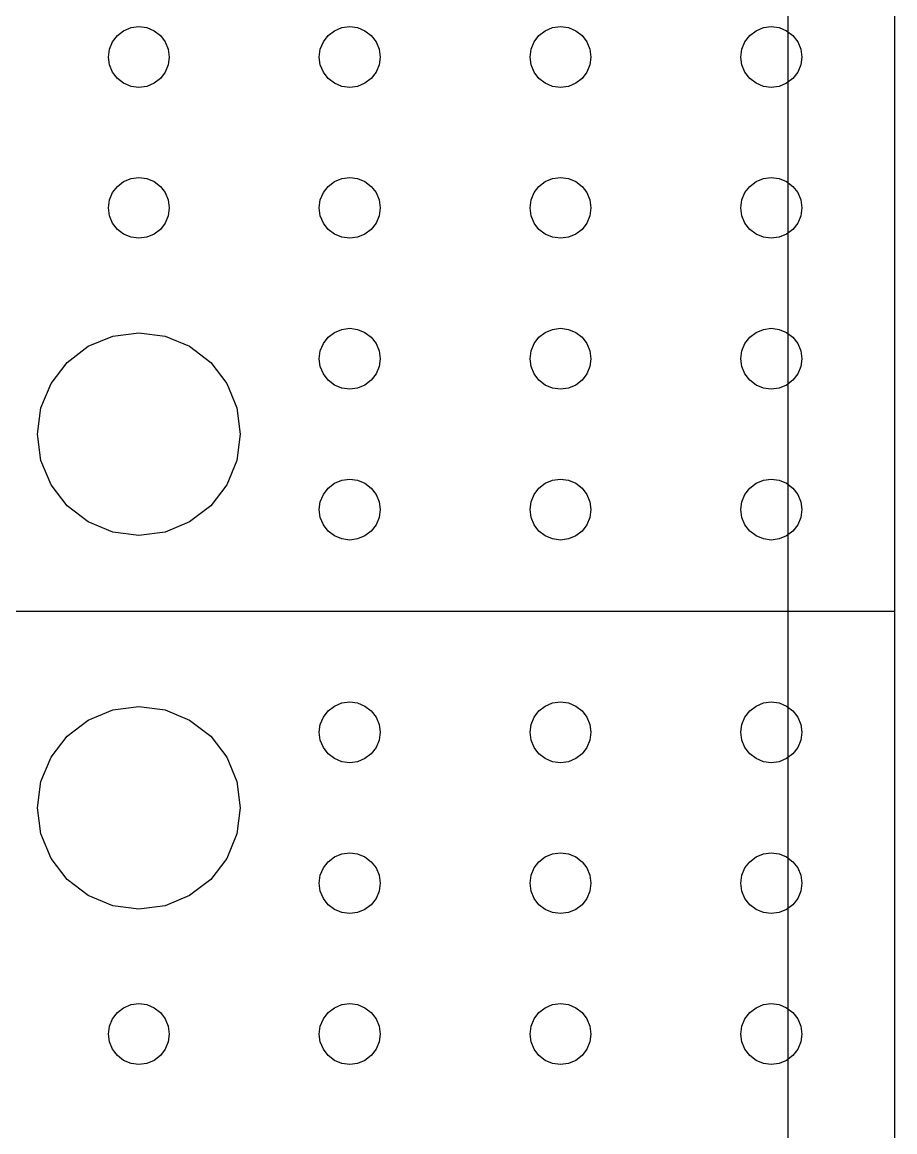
# Model space of a CAD drawing. Header units: millimetres. Extents: x 2562 to 7288, y 778 to 5635.
# Drawn here: x 5875.25 to 5883.85, y 1699.49 to 1710.43 of the extents above; entities that cross this region are included whole.
import ezdxf

# ---------------------------------------------------------------- set-up
doc = ezdxf.new("R2010")
doc.units = ezdxf.units.MM
doc.layers.add('0-gnl-gor3', color=252, linetype='Continuous')
doc.layers.add('2-tef-sabit', color=251, linetype='Continuous')

# ---------------------------------------------------------------- blocks, each defined once
blk = doc.blocks.new('ice well')
at = {"layer": '0-gnl-gor3'}
for p, q in [((62918.93, 6393.76), (62918.93, 6543.76)), ((62894.55, 6476.96), (62896.97, 6477.96)), ((62896.97, 6477.96), (62899.55, 6478.3)), ((62899.55, 6478.3), (62902.14, 6477.96)), ((62902.14, 6477.96), (62904.55, 6476.96)), ((62931.41, 6476.96), (62933.83, 6477.96)), ((62933.83, 6477.96), (62936.41, 6478.3)), ((62936.41, 6478.3), (62939, 6477.96)), ((62939, 6477.96), (62941.41, 6476.96)), ((62892.48, 6475.37), (62894.55, 6476.96)), ((62904.55, 6476.96), (62906.62, 6475.37)), ((62929.34, 6475.37), (62931.41, 6476.96)), ((62941.41, 6476.96), (62943.49, 6475.37)), ((62890.89, 6473.3), (62892.48, 6475.37)), ((62906.62, 6475.37), (62908.21, 6473.3)), ((62927.75, 6473.3), (62929.34, 6475.37)), ((62943.49, 6475.37), (62945.08, 6473.3)), ((62889.89, 6470.88), (62890.89, 6473.3)), ((62908.21, 6473.3), (62909.21, 6470.88)), ((62926.76, 6470.88), (62927.75, 6473.3)), ((62945.08, 6473.3), (62946.07, 6470.88)), ((62875.73, 6470.89), (62876.45, 6471.19)), ((62876.45, 6471.19), (62877.23, 6471.3)), ((62877.23, 6471.3), (62878, 6471.19)), ((62878, 6471.19), (62878.73, 6470.89)), ((62957.24, 6470.89), (62957.96, 6471.19)), ((62957.96, 6471.19), (62958.74, 6471.3)), ((62958.74, 6471.3), (62959.52, 6471.19)), ((62959.52, 6471.19), (62960.24, 6470.89)), ((62972.12, 6470.89), (62972.85, 6471.19)), ((62972.85, 6471.19), (62973.62, 6471.3)), ((62973.62, 6471.3), (62974.4, 6471.19)), ((62974.4, 6471.19), (62975.12, 6470.89)), ((62874.63, 6469.8), (62875.11, 6470.42)), ((62875.11, 6470.42), (62875.73, 6470.89)), ((62878.73, 6470.89), (62879.35, 6470.42)), ((62879.35, 6470.42), (62879.83, 6469.8)), ((62889.55, 6468.3), (62889.89, 6470.88)), ((62909.21, 6470.88), (62909.55, 6468.3)), ((62926.41, 6468.3), (62926.76, 6470.88)), ((62946.07, 6470.88), (62946.41, 6468.3)), ((62956.14, 6469.8), (62956.62, 6470.42)), ((62956.62, 6470.42), (62957.24, 6470.89)), ((62960.24, 6470.89), (62960.86, 6470.42)), ((62960.86, 6470.42), (62961.34, 6469.8)), ((62971.03, 6469.8), (62971.5, 6470.42)), ((62971.5, 6470.42), (62972.12, 6470.89)), ((62975.12, 6470.89), (62975.74, 6470.42)), ((62975.74, 6470.42), (62976.22, 6469.8)), ((62874.23, 6468.3), (62874.33, 6469.07)), ((62874.33, 6469.07), (62874.63, 6469.8)), ((62879.83, 6469.8), (62880.13, 6469.07)), ((62880.13, 6469.07), (62880.23, 6468.3)), ((62955.74, 6468.3), (62955.84, 6469.07)), ((62955.84, 6469.07), (62956.14, 6469.8)), ((62961.34, 6469.8), (62961.64, 6469.07)), ((62961.64, 6469.07), (62961.74, 6468.3)), ((62970.62, 6468.3), (62970.73, 6469.07)), ((62970.73, 6469.07), (62971.03, 6469.8)), ((62976.22, 6469.8), (62976.52, 6469.07)), ((62976.52, 6469.07), (62976.62, 6468.3)), ((62874.33, 6467.52), (62874.23, 6468.3)), ((62880.23, 6468.3), (62880.13, 6467.52)), ((62889.89, 6465.71), (62889.55, 6468.3)), ((62909.55, 6468.3), (62909.21, 6465.71)), ((62926.76, 6465.71), (62926.41, 6468.3)), ((62946.41, 6468.3), (62946.07, 6465.71)), ((62955.84, 6467.52), (62955.74, 6468.3)), ((62961.74, 6468.3), (62961.64, 6467.52)), ((62970.73, 6467.52), (62970.62, 6468.3)), ((62976.62, 6468.3), (62976.52, 6467.52)), ((62874.63, 6466.8), (62874.33, 6467.52)), ((62875.11, 6466.17), (62874.63, 6466.8)), ((62879.83, 6466.8), (62879.35, 6466.17)), ((62880.13, 6467.52), (62879.83, 6466.8)), ((62956.14, 6466.8), (62955.84, 6467.52)), ((62956.62, 6466.17), (62956.14, 6466.8)), ((62961.34, 6466.8), (62960.86, 6466.17)), ((62961.64, 6467.52), (62961.34, 6466.8)), ((62971.03, 6466.8), (62970.73, 6467.52)), ((62971.5, 6466.17), (62971.03, 6466.8)), ((62976.22, 6466.8), (62975.74, 6466.17)), ((62976.52, 6467.52), (62976.22, 6466.8)), ((62875.73, 6465.7), (62875.11, 6466.17)), ((62876.45, 6465.4), (62875.73, 6465.7)), ((62878.73, 6465.7), (62878, 6465.4)), ((62879.35, 6466.17), (62878.73, 6465.7)), ((62890.89, 6463.3), (62889.89, 6465.71)), ((62909.21, 6465.71), (62908.21, 6463.3)), ((62927.75, 6463.3), (62926.76, 6465.71)), ((62946.07, 6465.71), (62945.08, 6463.3)), ((62957.24, 6465.7), (62956.62, 6466.17)), ((62957.96, 6465.4), (62957.24, 6465.7)), ((62960.24, 6465.7), (62959.52, 6465.4)), ((62960.86, 6466.17), (62960.24, 6465.7)), ((62972.12, 6465.7), (62971.5, 6466.17)), ((62972.85, 6465.4), (62972.12, 6465.7)), ((62975.12, 6465.7), (62974.4, 6465.4)), ((62975.74, 6466.17), (62975.12, 6465.7)), ((62877.23, 6465.3), (62876.45, 6465.4)), ((62878, 6465.4), (62877.23, 6465.3)), ((62958.74, 6465.3), (62957.96, 6465.4)), ((62959.52, 6465.4), (62958.74, 6465.3)), ((62973.62, 6465.3), (62972.85, 6465.4)), ((62974.4, 6465.4), (62973.62, 6465.3)), ((62892.48, 6461.22), (62890.89, 6463.3)), ((62908.21, 6463.3), (62906.62, 6461.22)), ((62929.34, 6461.22), (62927.75, 6463.3)), ((62945.08, 6463.3), (62943.49, 6461.22)), ((62894.55, 6459.64), (62892.48, 6461.22)), ((62906.62, 6461.22), (62904.55, 6459.64)), ((62931.41, 6459.64), (62929.34, 6461.22)), ((62943.49, 6461.22), (62941.41, 6459.64)), ((62896.97, 6458.64), (62894.55, 6459.64)), ((62904.55, 6459.64), (62902.14, 6458.64)), ((62933.83, 6458.64), (62931.41, 6459.64)), ((62941.41, 6459.64), (62939, 6458.64)), ((62899.55, 6458.3), (62896.97, 6458.64)), ((62902.14, 6458.64), (62899.55, 6458.3)), ((62936.41, 6458.3), (62933.83, 6458.64)), ((62939, 6458.64), (62936.41, 6458.3)), ((62875.73, 6450.11), (62876.45, 6450.41)), ((62876.45, 6450.41), (62877.23, 6450.51)), ((62877.23, 6450.51), (62878, 6450.41)), ((62878, 6450.41), (62878.73, 6450.11)), ((62890.61, 6450.11), (62891.34, 6450.41)), ((62891.34, 6450.41), (62892.11, 6450.51)), ((62892.11, 6450.51), (62892.89, 6450.41)), ((62892.89, 6450.41), (62893.61, 6450.11)), ((62905.5, 6450.11), (62906.22, 6450.41)), ((62906.22, 6450.41), (62907, 6450.51)), ((62907, 6450.51), (62907.77, 6450.41)), ((62907.77, 6450.41), (62908.5, 6450.11)), ((62927.47, 6450.11), (62928.2, 6450.41)), ((62928.2, 6450.41), (62928.97, 6450.51)), ((62928.97, 6450.51), (62929.75, 6450.41)), ((62929.75, 6450.41), (62930.47, 6450.11)), ((62942.36, 6450.11), (62943.08, 6450.41)), ((62943.08, 6450.41), (62943.86, 6450.51)), ((62943.86, 6450.51), (62944.63, 6450.41)), ((62944.63, 6450.41), (62945.36, 6450.11)), ((62957.24, 6450.11), (62957.96, 6450.41)), ((62957.96, 6450.41), (62958.74, 6450.51)), ((62958.74, 6450.51), (62959.52, 6450.41)), ((62959.52, 6450.41), (62960.24, 6450.11)), ((62972.12, 6450.11), (62972.85, 6450.41)), ((62972.85, 6450.41), (62973.62, 6450.51)), ((62973.62, 6450.51), (62974.4, 6450.41)), ((62974.4, 6450.41), (62975.12, 6450.11)), ((62874.63, 6449.01), (62875.11, 6449.63)), ((62875.11, 6449.63), (62875.73, 6450.11)), ((62878.73, 6450.11), (62879.35, 6449.63)), ((62879.35, 6449.63), (62879.83, 6449.01)), ((62889.51, 6449.01), (62889.99, 6449.63)), ((62889.99, 6449.63), (62890.61, 6450.11)), ((62893.61, 6450.11), (62894.23, 6449.63)), ((62894.23, 6449.63), (62894.71, 6449.01)), ((62904.4, 6449.01), (62904.87, 6449.63)), ((62904.87, 6449.63), (62905.5, 6450.11)), ((62908.5, 6450.11), (62909.12, 6449.63)), ((62909.12, 6449.63), (62909.59, 6449.01)), ((62926.37, 6449.01), (62926.85, 6449.63)), ((62926.85, 6449.63), (62927.47, 6450.11)), ((62930.47, 6450.11), (62931.09, 6449.63)), ((62931.09, 6449.63), (62931.57, 6449.01)), ((62941.26, 6449.01), (62941.74, 6449.63)), ((62941.74, 6449.63), (62942.36, 6450.11)), ((62945.36, 6450.11), (62945.98, 6449.63)), ((62945.98, 6449.63), (62946.45, 6449.01)), ((62956.14, 6449.01), (62956.62, 6449.63)), ((62956.62, 6449.63), (62957.24, 6450.11)), ((62960.24, 6450.11), (62960.86, 6449.63)), ((62960.86, 6449.63), (62961.34, 6449.01)), ((62971.03, 6449.01), (62971.5, 6449.63)), ((62971.5, 6449.63), (62972.12, 6450.11)), ((62975.12, 6450.11), (62975.74, 6449.63)), ((62975.74, 6449.63), (62976.22, 6449.01)), ((62874.23, 6447.51), (62874.33, 6448.29)), ((62874.33, 6448.29), (62874.63, 6449.01)), ((62879.83, 6449.01), (62880.13, 6448.29)), ((62880.13, 6448.29), (62880.23, 6447.51)), ((62889.11, 6447.51), (62889.21, 6448.29)), ((62889.21, 6448.29), (62889.51, 6449.01)), ((62894.71, 6449.01), (62895.01, 6448.29)), ((62895.01, 6448.29), (62895.11, 6447.51)), ((62904, 6447.51), (62904.1, 6448.29)), ((62904.1, 6448.29), (62904.4, 6449.01)), ((62909.59, 6449.01), (62909.89, 6448.29)), ((62909.89, 6448.29), (62910, 6447.51)), ((62925.97, 6447.51), (62926.08, 6448.29)), ((62926.08, 6448.29), (62926.37, 6449.01)), ((62931.57, 6449.01), (62931.87, 6448.29)), ((62931.87, 6448.29), (62931.97, 6447.51)), ((62940.86, 6447.51), (62940.96, 6448.29)), ((62940.96, 6448.29), (62941.26, 6449.01)), ((62946.45, 6449.01), (62946.75, 6448.29)), ((62946.75, 6448.29), (62946.86, 6447.51)), ((62955.74, 6447.51), (62955.84, 6448.29)), ((62955.84, 6448.29), (62956.14, 6449.01)), ((62961.34, 6449.01), (62961.64, 6448.29)), ((62961.64, 6448.29), (62961.74, 6447.51)), ((62970.62, 6447.51), (62970.73, 6448.29)), ((62970.73, 6448.29), (62971.03, 6449.01)), ((62976.22, 6449.01), (62976.52, 6448.29)), ((62976.52, 6448.29), (62976.62, 6447.51)), ((62874.33, 6446.73), (62874.23, 6447.51)), ((62880.23, 6447.51), (62880.13, 6446.73)), ((62889.21, 6446.73), (62889.11, 6447.51)), ((62895.11, 6447.51), (62895.01, 6446.73)), ((62904.1, 6446.73), (62904, 6447.51)), ((62910, 6447.51), (62909.89, 6446.73)), ((62926.08, 6446.73), (62925.97, 6447.51)), ((62931.97, 6447.51), (62931.87, 6446.73)), ((62940.96, 6446.73), (62940.86, 6447.51)), ((62946.86, 6447.51), (62946.75, 6446.73)), ((62955.84, 6446.73), (62955.74, 6447.51)), ((62961.74, 6447.51), (62961.64, 6446.73)), ((62970.73, 6446.73), (62970.62, 6447.51)), ((62976.62, 6447.51), (62976.52, 6446.73)), ((62874.63, 6446.01), (62874.33, 6446.73)), ((62875.11, 6445.39), (62874.63, 6446.01)), ((62879.83, 6446.01), (62879.35, 6445.39)), ((62880.13, 6446.73), (62879.83, 6446.01)), ((62889.51, 6446.01), (62889.21, 6446.73)), ((62889.99, 6445.39), (62889.51, 6446.01)), ((62894.71, 6446.01), (62894.23, 6445.39)), ((62895.01, 6446.73), (62894.71, 6446.01)), ((62904.4, 6446.01), (62904.1, 6446.73)), ((62904.87, 6445.39), (62904.4, 6446.01)), ((62909.59, 6446.01), (62909.12, 6445.39)), ((62909.89, 6446.73), (62909.59, 6446.01)), ((62926.37, 6446.01), (62926.08, 6446.73)), ((62926.85, 6445.39), (62926.37, 6446.01)), ((62931.57, 6446.01), (62931.09, 6445.39)), ((62931.87, 6446.73), (62931.57, 6446.01)), ((62941.26, 6446.01), (62940.96, 6446.73)), ((62941.74, 6445.39), (62941.26, 6446.01)), ((62946.45, 6446.01), (62945.98, 6445.39)), ((62946.75, 6446.73), (62946.45, 6446.01)), ((62956.14, 6446.01), (62955.84, 6446.73)), ((62956.62, 6445.39), (62956.14, 6446.01)), ((62961.34, 6446.01), (62960.86, 6445.39)), ((62961.64, 6446.73), (62961.34, 6446.01)), ((62971.03, 6446.01), (62970.73, 6446.73)), ((62971.5, 6445.39), (62971.03, 6446.01)), ((62976.22, 6446.01), (62975.74, 6445.39)), ((62976.52, 6446.73), (62976.22, 6446.01)), ((62875.73, 6444.91), (62875.11, 6445.39)), ((62876.45, 6444.61), (62875.73, 6444.91)), ((62878.73, 6444.91), (62878, 6444.61)), ((62879.35, 6445.39), (62878.73, 6444.91)), ((62890.61, 6444.91), (62889.99, 6445.39)), ((62891.34, 6444.61), (62890.61, 6444.91)), ((62893.61, 6444.91), (62892.89, 6444.61)), ((62894.23, 6445.39), (62893.61, 6444.91)), ((62905.5, 6444.91), (62904.87, 6445.39)), ((62906.22, 6444.61), (62905.5, 6444.91)), ((62908.5, 6444.91), (62907.77, 6444.61)), ((62909.12, 6445.39), (62908.5, 6444.91)), ((62927.47, 6444.91), (62926.85, 6445.39)), ((62928.2, 6444.61), (62927.47, 6444.91)), ((62930.47, 6444.91), (62929.75, 6444.61)), ((62931.09, 6445.39), (62930.47, 6444.91)), ((62942.36, 6444.91), (62941.74, 6445.39)), ((62943.08, 6444.61), (62942.36, 6444.91)), ((62945.36, 6444.91), (62944.63, 6444.61)), ((62945.98, 6445.39), (62945.36, 6444.91)), ((62957.24, 6444.91), (62956.62, 6445.39)), ((62957.96, 6444.61), (62957.24, 6444.91)), ((62960.24, 6444.91), (62959.52, 6444.61)), ((62960.86, 6445.39), (62960.24, 6444.91)), ((62972.12, 6444.91), (62971.5, 6445.39)), ((62972.85, 6444.61), (62972.12, 6444.91)), ((62975.12, 6444.91), (62974.4, 6444.61)), ((62975.74, 6445.39), (62975.12, 6444.91)), ((62877.23, 6444.51), (62876.45, 6444.61)), ((62878, 6444.61), (62877.23, 6444.51)), ((62892.11, 6444.51), (62891.34, 6444.61)), ((62892.89, 6444.61), (62892.11, 6444.51)), ((62907, 6444.51), (62906.22, 6444.61)), ((62907.77, 6444.61), (62907, 6444.51)), ((62928.97, 6444.51), (62928.2, 6444.61)), ((62929.75, 6444.61), (62928.97, 6444.51)), ((62943.86, 6444.51), (62943.08, 6444.61)), ((62944.63, 6444.61), (62943.86, 6444.51)), ((62958.74, 6444.51), (62957.96, 6444.61)), ((62959.52, 6444.61), (62958.74, 6444.51)), ((62973.62, 6444.51), (62972.85, 6444.61)), ((62974.4, 6444.61), (62973.62, 6444.51)), ((62875.73, 6429.32), (62876.45, 6429.62)), ((62876.45, 6429.62), (62877.23, 6429.73)), ((62877.23, 6429.73), (62878, 6429.62)), ((62878, 6429.62), (62878.73, 6429.32)), ((62890.61, 6429.32), (62891.34, 6429.62)), ((62891.34, 6429.62), (62892.11, 6429.73)), ((62892.11, 6429.73), (62892.89, 6429.62)), ((62892.89, 6429.62), (62893.61, 6429.32)), ((62905.5, 6429.32), (62906.22, 6429.62)), ((62906.22, 6429.62), (62907, 6429.73)), ((62907, 6429.73), (62907.77, 6429.62)), ((62907.77, 6429.62), (62908.5, 6429.32)), ((62927.47, 6429.32), (62928.2, 6429.62)), ((62928.2, 6429.62), (62928.97, 6429.73)), ((62928.97, 6429.73), (62929.75, 6429.62)), ((62929.75, 6429.62), (62930.47, 6429.32)), ((62942.36, 6429.32), (62943.08, 6429.62)), ((62943.08, 6429.62), (62943.86, 6429.73)), ((62943.86, 6429.73), (62944.63, 6429.62)), ((62944.63, 6429.62), (62945.36, 6429.32)), ((62957.24, 6429.32), (62957.96, 6429.62)), ((62957.96, 6429.62), (62958.74, 6429.73)), ((62958.74, 6429.73), (62959.52, 6429.62)), ((62959.52, 6429.62), (62960.24, 6429.32)), ((62972.12, 6429.32), (62972.85, 6429.62)), ((62972.85, 6429.62), (62973.62, 6429.73)), ((62973.62, 6429.73), (62974.4, 6429.62)), ((62974.4, 6429.62), (62975.12, 6429.32)), ((62874.63, 6428.23), (62875.11, 6428.85)), ((62875.11, 6428.85), (62875.73, 6429.32)), ((62878.73, 6429.32), (62879.35, 6428.85)), ((62879.35, 6428.85), (62879.83, 6428.23)), ((62889.51, 6428.23), (62889.99, 6428.85)), ((62889.99, 6428.85), (62890.61, 6429.32)), ((62893.61, 6429.32), (62894.23, 6428.85)), ((62894.23, 6428.85), (62894.71, 6428.23)), ((62904.4, 6428.23), (62904.87, 6428.85)), ((62904.87, 6428.85), (62905.5, 6429.32)), ((62908.5, 6429.32), (62909.12, 6428.85)), ((62909.12, 6428.85), (62909.59, 6428.23)), ((62926.37, 6428.23), (62926.85, 6428.85)), ((62926.85, 6428.85), (62927.47, 6429.32)), ((62930.47, 6429.32), (62931.09, 6428.85)), ((62931.09, 6428.85), (62931.57, 6428.23)), ((62941.26, 6428.23), (62941.74, 6428.85)), ((62941.74, 6428.85), (62942.36, 6429.32)), ((62945.36, 6429.32), (62945.98, 6428.85)), ((62945.98, 6428.85), (62946.45, 6428.23)), ((62956.14, 6428.23), (62956.62, 6428.85)), ((62956.62, 6428.85), (62957.24, 6429.32)), ((62960.24, 6429.32), (62960.86, 6428.85)), ((62960.86, 6428.85), (62961.34, 6428.23)), ((62971.03, 6428.23), (62971.5, 6428.85)), ((62971.5, 6428.85), (62972.12, 6429.32)), ((62975.12, 6429.32), (62975.74, 6428.85)), ((62975.74, 6428.85), (62976.22, 6428.23)), ((62874.23, 6426.73), (62874.33, 6427.5)), ((62874.33, 6427.5), (62874.63, 6428.23)), ((62879.83, 6428.23), (62880.13, 6427.5)), ((62880.13, 6427.5), (62880.23, 6426.73)), ((62889.11, 6426.73), (62889.21, 6427.5)), ((62889.21, 6427.5), (62889.51, 6428.23)), ((62894.71, 6428.23), (62895.01, 6427.5)), ((62895.01, 6427.5), (62895.11, 6426.73)), ((62904, 6426.73), (62904.1, 6427.5)), ((62904.1, 6427.5), (62904.4, 6428.23)), ((62909.59, 6428.23), (62909.89, 6427.5)), ((62909.89, 6427.5), (62910, 6426.73)), ((62925.97, 6426.73), (62926.08, 6427.5)), ((62926.08, 6427.5), (62926.37, 6428.23)), ((62931.57, 6428.23), (62931.87, 6427.5)), ((62931.87, 6427.5), (62931.97, 6426.73)), ((62940.86, 6426.73), (62940.96, 6427.5)), ((62940.96, 6427.5), (62941.26, 6428.23)), ((62946.45, 6428.23), (62946.75, 6427.5)), ((62946.75, 6427.5), (62946.86, 6426.73)), ((62955.74, 6426.73), (62955.84, 6427.5)), ((62955.84, 6427.5), (62956.14, 6428.23)), ((62961.34, 6428.23), (62961.64, 6427.5)), ((62961.64, 6427.5), (62961.74, 6426.73)), ((62970.62, 6426.73), (62970.73, 6427.5)), ((62970.73, 6427.5), (62971.03, 6428.23)), ((62976.22, 6428.23), (62976.52, 6427.5)), ((62976.52, 6427.5), (62976.62, 6426.73)), ((62874.33, 6425.95), (62874.23, 6426.73)), ((62880.23, 6426.73), (62880.13, 6425.95)), ((62889.21, 6425.95), (62889.11, 6426.73)), ((62895.11, 6426.73), (62895.01, 6425.95)), ((62904.1, 6425.95), (62904, 6426.73)), ((62910, 6426.73), (62909.89, 6425.95)), ((62926.08, 6425.95), (62925.97, 6426.73)), ((62931.97, 6426.73), (62931.87, 6425.95)), ((62940.96, 6425.95), (62940.86, 6426.73)), ((62946.86, 6426.73), (62946.75, 6425.95)), ((62955.84, 6425.95), (62955.74, 6426.73)), ((62961.74, 6426.73), (62961.64, 6425.95)), ((62970.73, 6425.95), (62970.62, 6426.73)), ((62976.62, 6426.73), (62976.52, 6425.95)), ((62874.63, 6425.23), (62874.33, 6425.95)), ((62875.11, 6424.6), (62874.63, 6425.23)), ((62879.83, 6425.23), (62879.35, 6424.6)), ((62880.13, 6425.95), (62879.83, 6425.23)), ((62889.51, 6425.23), (62889.21, 6425.95)), ((62889.99, 6424.6), (62889.51, 6425.23)), ((62894.71, 6425.23), (62894.23, 6424.6)), ((62895.01, 6425.95), (62894.71, 6425.23)), ((62904.4, 6425.23), (62904.1, 6425.95)), ((62904.87, 6424.6), (62904.4, 6425.23)), ((62909.59, 6425.23), (62909.12, 6424.6)), ((62909.89, 6425.95), (62909.59, 6425.23)), ((62926.37, 6425.23), (62926.08, 6425.95)), ((62926.85, 6424.6), (62926.37, 6425.23)), ((62931.57, 6425.23), (62931.09, 6424.6)), ((62931.87, 6425.95), (62931.57, 6425.23)), ((62941.26, 6425.23), (62940.96, 6425.95)), ((62941.74, 6424.6), (62941.26, 6425.23)), ((62946.45, 6425.23), (62945.98, 6424.6)), ((62946.75, 6425.95), (62946.45, 6425.23)), ((62956.14, 6425.23), (62955.84, 6425.95)), ((62956.62, 6424.6), (62956.14, 6425.23)), ((62961.34, 6425.23), (62960.86, 6424.6)), ((62961.64, 6425.95), (62961.34, 6425.23)), ((62971.03, 6425.23), (62970.73, 6425.95)), ((62971.5, 6424.6), (62971.03, 6425.23)), ((62976.22, 6425.23), (62975.74, 6424.6)), ((62976.52, 6425.95), (62976.22, 6425.23)), ((62875.73, 6424.13), (62875.11, 6424.6)), ((62876.45, 6423.83), (62875.73, 6424.13)), ((62878.73, 6424.13), (62878, 6423.83)), ((62879.35, 6424.6), (62878.73, 6424.13)), ((62890.61, 6424.13), (62889.99, 6424.6)), ((62891.34, 6423.83), (62890.61, 6424.13)), ((62893.61, 6424.13), (62892.89, 6423.83)), ((62894.23, 6424.6), (62893.61, 6424.13)), ((62905.5, 6424.13), (62904.87, 6424.6)), ((62906.22, 6423.83), (62905.5, 6424.13)), ((62908.5, 6424.13), (62907.77, 6423.83)), ((62909.12, 6424.6), (62908.5, 6424.13)), ((62927.47, 6424.13), (62926.85, 6424.6)), ((62928.2, 6423.83), (62927.47, 6424.13)), ((62930.47, 6424.13), (62929.75, 6423.83)), ((62931.09, 6424.6), (62930.47, 6424.13)), ((62942.36, 6424.13), (62941.74, 6424.6)), ((62943.08, 6423.83), (62942.36, 6424.13)), ((62945.36, 6424.13), (62944.63, 6423.83)), ((62945.98, 6424.6), (62945.36, 6424.13)), ((62957.24, 6424.13), (62956.62, 6424.6)), ((62957.96, 6423.83), (62957.24, 6424.13)), ((62960.24, 6424.13), (62959.52, 6423.83)), ((62960.86, 6424.6), (62960.24, 6424.13)), ((62972.12, 6424.13), (62971.5, 6424.6)), ((62972.85, 6423.83), (62972.12, 6424.13)), ((62975.12, 6424.13), (62974.4, 6423.83)), ((62975.74, 6424.6), (62975.12, 6424.13)), ((62877.23, 6423.73), (62876.45, 6423.83)), ((62878, 6423.83), (62877.23, 6423.73)), ((62892.11, 6423.73), (62891.34, 6423.83)), ((62892.89, 6423.83), (62892.11, 6423.73)), ((62907, 6423.73), (62906.22, 6423.83)), ((62907.77, 6423.83), (62907, 6423.73)), ((62928.97, 6423.73), (62928.2, 6423.83)), ((62929.75, 6423.83), (62928.97, 6423.73)), ((62943.86, 6423.73), (62943.08, 6423.83)), ((62944.63, 6423.83), (62943.86, 6423.73)), ((62958.74, 6423.73), (62957.96, 6423.83)), ((62959.52, 6423.83), (62958.74, 6423.73)), ((62973.62, 6423.73), (62972.85, 6423.83)), ((62974.4, 6423.83), (62973.62, 6423.73)), ((62875.73, 6408.54), (62876.45, 6408.84)), ((62876.45, 6408.84), (62877.23, 6408.94)), ((62877.23, 6408.94), (62878, 6408.84)), ((62878, 6408.84), (62878.73, 6408.54)), ((62890.61, 6408.54), (62891.34, 6408.84)), ((62891.34, 6408.84), (62892.11, 6408.94)), ((62892.11, 6408.94), (62892.89, 6408.84)), ((62892.89, 6408.84), (62893.61, 6408.54)), ((62905.5, 6408.54), (62906.22, 6408.84)), ((62906.22, 6408.84), (62907, 6408.94)), ((62907, 6408.94), (62907.77, 6408.84)), ((62907.77, 6408.84), (62908.5, 6408.54)), ((62927.47, 6408.54), (62928.2, 6408.84)), ((62928.2, 6408.84), (62928.97, 6408.94)), ((62928.97, 6408.94), (62929.75, 6408.84)), ((62929.75, 6408.84), (62930.47, 6408.54)), ((62942.36, 6408.54), (62943.08, 6408.84)), ((62943.08, 6408.84), (62943.86, 6408.94)), ((62943.86, 6408.94), (62944.63, 6408.84)), ((62944.63, 6408.84), (62945.36, 6408.54)), ((62957.24, 6408.54), (62957.96, 6408.84)), ((62957.96, 6408.84), (62958.74, 6408.94)), ((62958.74, 6408.94), (62959.52, 6408.84)), ((62959.52, 6408.84), (62960.24, 6408.54)), ((62972.12, 6408.54), (62972.85, 6408.84)), ((62972.85, 6408.84), (62973.62, 6408.94)), ((62973.62, 6408.94), (62974.4, 6408.84)), ((62974.4, 6408.84), (62975.12, 6408.54)), ((62874.63, 6407.44), (62875.11, 6408.06)), ((62875.11, 6408.06), (62875.73, 6408.54)), ((62878.73, 6408.54), (62879.35, 6408.06)), ((62879.35, 6408.06), (62879.83, 6407.44)), ((62889.51, 6407.44), (62889.99, 6408.06)), ((62889.99, 6408.06), (62890.61, 6408.54)), ((62893.61, 6408.54), (62894.23, 6408.06)), ((62894.23, 6408.06), (62894.71, 6407.44)), ((62904.4, 6407.44), (62904.87, 6408.06)), ((62904.87, 6408.06), (62905.5, 6408.54)), ((62908.5, 6408.54), (62909.12, 6408.06)), ((62909.12, 6408.06), (62909.59, 6407.44)), ((62926.37, 6407.44), (62926.85, 6408.06)), ((62926.85, 6408.06), (62927.47, 6408.54)), ((62930.47, 6408.54), (62931.09, 6408.06)), ((62931.09, 6408.06), (62931.57, 6407.44)), ((62941.26, 6407.44), (62941.74, 6408.06)), ((62941.74, 6408.06), (62942.36, 6408.54)), ((62945.36, 6408.54), (62945.98, 6408.06)), ((62945.98, 6408.06), (62946.45, 6407.44)), ((62956.14, 6407.44), (62956.62, 6408.06)), ((62956.62, 6408.06), (62957.24, 6408.54)), ((62960.24, 6408.54), (62960.86, 6408.06)), ((62960.86, 6408.06), (62961.34, 6407.44)), ((62971.03, 6407.44), (62971.5, 6408.06)), ((62971.5, 6408.06), (62972.12, 6408.54)), ((62975.12, 6408.54), (62975.74, 6408.06)), ((62975.74, 6408.06), (62976.22, 6407.44)), ((62874.23, 6405.94), (62874.33, 6406.72)), ((62874.33, 6406.72), (62874.63, 6407.44)), ((62879.83, 6407.44), (62880.13, 6406.72)), ((62880.13, 6406.72), (62880.23, 6405.94)), ((62889.11, 6405.94), (62889.21, 6406.72)), ((62889.21, 6406.72), (62889.51, 6407.44)), ((62894.71, 6407.44), (62895.01, 6406.72)), ((62895.01, 6406.72), (62895.11, 6405.94)), ((62904, 6405.94), (62904.1, 6406.72)), ((62904.1, 6406.72), (62904.4, 6407.44)), ((62909.59, 6407.44), (62909.89, 6406.72)), ((62909.89, 6406.72), (62910, 6405.94)), ((62925.97, 6405.94), (62926.08, 6406.72)), ((62926.08, 6406.72), (62926.37, 6407.44)), ((62931.57, 6407.44), (62931.87, 6406.72)), ((62931.87, 6406.72), (62931.97, 6405.94)), ((62940.86, 6405.94), (62940.96, 6406.72)), ((62940.96, 6406.72), (62941.26, 6407.44)), ((62946.45, 6407.44), (62946.75, 6406.72)), ((62946.75, 6406.72), (62946.86, 6405.94)), ((62955.74, 6405.94), (62955.84, 6406.72)), ((62955.84, 6406.72), (62956.14, 6407.44)), ((62961.34, 6407.44), (62961.64, 6406.72)), ((62961.64, 6406.72), (62961.74, 6405.94)), ((62970.62, 6405.94), (62970.73, 6406.72)), ((62970.73, 6406.72), (62971.03, 6407.44)), ((62976.22, 6407.44), (62976.52, 6406.72)), ((62976.52, 6406.72), (62976.62, 6405.94)), ((62874.33, 6405.16), (62874.23, 6405.94)), ((62880.23, 6405.94), (62880.13, 6405.16)), ((62889.21, 6405.16), (62889.11, 6405.94)), ((62895.11, 6405.94), (62895.01, 6405.16)), ((62904.1, 6405.16), (62904, 6405.94)), ((62910, 6405.94), (62909.89, 6405.16)), ((62926.08, 6405.16), (62925.97, 6405.94)), ((62931.97, 6405.94), (62931.87, 6405.16)), ((62940.96, 6405.16), (62940.86, 6405.94)), ((62946.86, 6405.94), (62946.75, 6405.16)), ((62955.84, 6405.16), (62955.74, 6405.94)), ((62961.74, 6405.94), (62961.64, 6405.16)), ((62970.73, 6405.16), (62970.62, 6405.94)), ((62976.62, 6405.94), (62976.52, 6405.16)), ((62874.63, 6404.44), (62874.33, 6405.16)), ((62875.11, 6403.82), (62874.63, 6404.44)), ((62879.83, 6404.44), (62879.35, 6403.82)), ((62880.13, 6405.16), (62879.83, 6404.44)), ((62889.51, 6404.44), (62889.21, 6405.16)), ((62889.99, 6403.82), (62889.51, 6404.44)), ((62894.71, 6404.44), (62894.23, 6403.82)), ((62895.01, 6405.16), (62894.71, 6404.44)), ((62904.4, 6404.44), (62904.1, 6405.16)), ((62904.87, 6403.82), (62904.4, 6404.44)), ((62909.59, 6404.44), (62909.12, 6403.82)), ((62909.89, 6405.16), (62909.59, 6404.44)), ((62926.37, 6404.44), (62926.08, 6405.16)), ((62926.85, 6403.82), (62926.37, 6404.44)), ((62931.57, 6404.44), (62931.09, 6403.82)), ((62931.87, 6405.16), (62931.57, 6404.44)), ((62941.26, 6404.44), (62940.96, 6405.16)), ((62941.74, 6403.82), (62941.26, 6404.44)), ((62946.45, 6404.44), (62945.98, 6403.82)), ((62946.75, 6405.16), (62946.45, 6404.44)), ((62956.14, 6404.44), (62955.84, 6405.16)), ((62956.62, 6403.82), (62956.14, 6404.44)), ((62961.34, 6404.44), (62960.86, 6403.82)), ((62961.64, 6405.16), (62961.34, 6404.44)), ((62971.03, 6404.44), (62970.73, 6405.16)), ((62971.5, 6403.82), (62971.03, 6404.44)), ((62976.22, 6404.44), (62975.74, 6403.82)), ((62976.52, 6405.16), (62976.22, 6404.44)), ((62875.73, 6403.34), (62875.11, 6403.82)), ((62876.45, 6403.04), (62875.73, 6403.34)), ((62878.73, 6403.34), (62878, 6403.04)), ((62879.35, 6403.82), (62878.73, 6403.34)), ((62890.61, 6403.34), (62889.99, 6403.82)), ((62891.34, 6403.04), (62890.61, 6403.34)), ((62893.61, 6403.34), (62892.89, 6403.04)), ((62894.23, 6403.82), (62893.61, 6403.34)), ((62905.5, 6403.34), (62904.87, 6403.82)), ((62906.22, 6403.04), (62905.5, 6403.34)), ((62908.5, 6403.34), (62907.77, 6403.04)), ((62909.12, 6403.82), (62908.5, 6403.34)), ((62927.47, 6403.34), (62926.85, 6403.82)), ((62928.2, 6403.04), (62927.47, 6403.34)), ((62930.47, 6403.34), (62929.75, 6403.04)), ((62931.09, 6403.82), (62930.47, 6403.34)), ((62942.36, 6403.34), (62941.74, 6403.82)), ((62943.08, 6403.04), (62942.36, 6403.34)), ((62945.36, 6403.34), (62944.63, 6403.04)), ((62945.98, 6403.82), (62945.36, 6403.34)), ((62957.24, 6403.34), (62956.62, 6403.82)), ((62957.96, 6403.04), (62957.24, 6403.34)), ((62960.24, 6403.34), (62959.52, 6403.04)), ((62960.86, 6403.82), (62960.24, 6403.34)), ((62972.12, 6403.34), (62971.5, 6403.82)), ((62972.85, 6403.04), (62972.12, 6403.34)), ((62975.12, 6403.34), (62974.4, 6403.04)), ((62975.74, 6403.82), (62975.12, 6403.34)), ((62877.23, 6402.94), (62876.45, 6403.04)), ((62878, 6403.04), (62877.23, 6402.94)), ((62892.11, 6402.94), (62891.34, 6403.04)), ((62892.89, 6403.04), (62892.11, 6402.94)), ((62907, 6402.94), (62906.22, 6403.04)), ((62907.77, 6403.04), (62907, 6402.94)), ((62928.97, 6402.94), (62928.2, 6403.04)), ((62929.75, 6403.04), (62928.97, 6402.94)), ((62943.86, 6402.94), (62943.08, 6403.04)), ((62944.63, 6403.04), (62943.86, 6402.94)), ((62958.74, 6402.94), (62957.96, 6403.04)), ((62959.52, 6403.04), (62958.74, 6402.94)), ((62973.62, 6402.94), (62972.85, 6403.04)), ((62974.4, 6403.04), (62973.62, 6402.94)), ((62643.93, 6393.76), (62918.93, 6393.76)), ((62918.93, 6393.76), (63128.92, 6393.76))]:
    blk.add_line(p, q, dxfattribs=at)
blk = doc.blocks.new('DELIUNIT')
at = {"layer": '0-gnl-gor3', "xscale": 0.1, "yscale": 0.1, "zscale": 0.1, "rotation": 180}
blk.add_blockref('ice well', (6032.873, 639.376), dxfattribs=at)

msp = doc.modelspace()

# ---------------------------------------------------------------- linework, layer by layer
at = {"layer": '2-tef-sabit', "ltscale": 7}
msp.add_lwpolyline([(5882.799, 1754.621), (5882.799, 1424.602), (5771.594, 1424.602), (5771.594, 1754.621)], close=True, dxfattribs=at)

# ---------------------------------------------------------------- block references
at = {"layer": '2-tef-sabit', "rotation": 270}
msp.add_blockref('DELIUNIT', (5883.854, 1445.602), dxfattribs=at)

doc.saveas('drawing.dxf')
